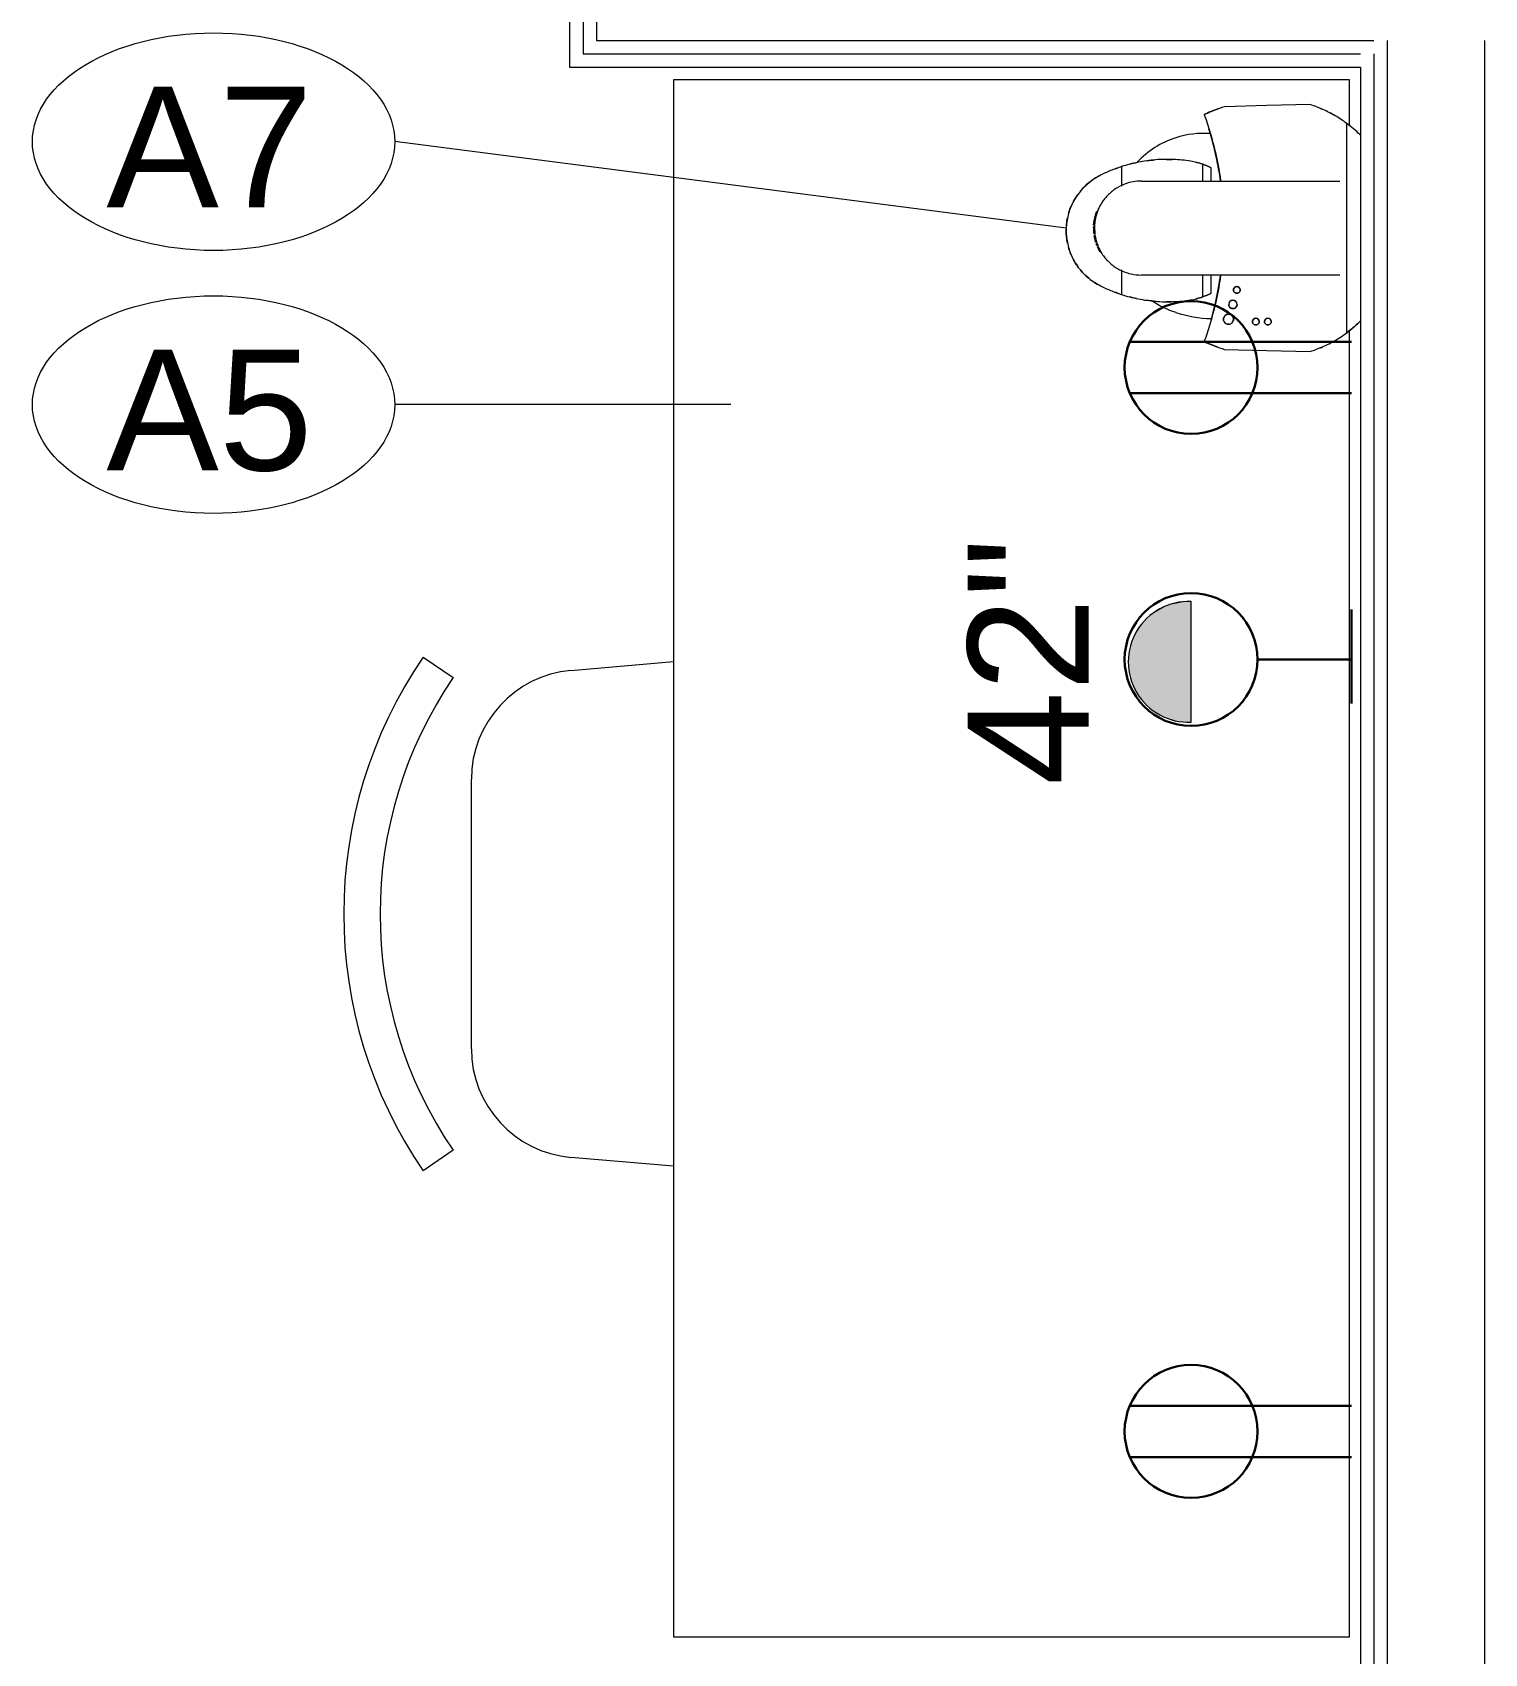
# Model space of a CAD drawing. Header units: inches. Extents: x -1176 to 1507, y -2563 to 978.
# Drawn here: x 843.8 to 897.9, y 175.5 to 235.9 of the extents above; entities that cross this region are included whole.
import ezdxf

# ---------------------------------------------------------------- set-up
doc = ezdxf.new("R2010")
doc.units = ezdxf.units.IN
doc.header["$MEASUREMENT"] = 0
for name, color, linetype, lineweight in [('A-ANNO-NOTE', 131, 'Continuous', 40), ('A-WALL', 113, 'Continuous', 18), ('I-FURN', 30, 'Continuous', 9), ('I-WALL', 2, 'Continuous', 18), ('Q-CASE', 31, 'Continuous', 9), ('Q-SPCQ', 91, 'Continuous', 9), ('Q-SPCQ-IDEN', 132, 'Continuous', 9)]:
    doc.layers.add(name, color=color, linetype=linetype, lineweight=lineweight)
doc.styles.add('Arial', font='arial.ttf', dxfattribs={"height": 4.5})
doc.styles.add('Swis721 Lt BT', font='swissl.ttf', dxfattribs={"height": 4.5})

# ---------------------------------------------------------------- blocks, each defined once
blk = doc.blocks.new('F-Chairs - Side 01-6547429-2nd Floor Power _ Signal')
at = {"layer": 'I-FURN'}
for p, q in [((-9.066, 9.03), (-9.397, 12.843)), ((9.397, 12.843), (9.066, 9.03)), ((5.019, 5.319), (-5.019, 5.319)), ((-9.567, 3.524), (-8.802, 4.642)), ((8.802, 4.642), (9.567, 3.524))]:
    blk.add_line(p, q, dxfattribs=at)
for centre, radius, start, end in [((-5.019, 9.381), 4.063, 184.96974, 270), ((5.019, 9.381), 4.063, 270, 355.03026), ((0, 17.506), 15.588, 235.61966, 304.38034), ((0, 17.506), 16.942, 235.61966, 304.38034)]:
    blk.add_arc(centre, radius, start, end, dxfattribs=at)
blk = doc.blocks.new('Desk28 - Desk-6998060-2nd Floor Power _ Signal')
at = {"layer": 'Q-CASE'}
for p, q in [((2229.539, 493.829), (2227.833, 493.829)), ((2227.833, 493.829), (2227.833, 468.641)), ((2285.816, 493.829), (2237.167, 493.829)), ((2285.816, 468.641), (2285.816, 493.829)), ((2227.833, 468.641), (2285.816, 468.641))]:
    blk.add_line(p, q, dxfattribs=at)
blk = doc.blocks.new('Keurig_Coffee_Maker_18764 - Keurig_Coffee_Maker_18764-7512143-2nd Floor Power _ Signal')
at = {"layer": 'Q-SPCQ'}
for p, q in [((3.9, 4.573), (-3.9, 4.573)), ((-1.75, -3.077), (-1.75, 4.312)), ((1.75, 4.312), (1.75, -3.077)), ((-1.75, -0.472), (-2.238, -0.472)), ((2.422, -0.472), (1.75, -0.472)), ((-1.75, -0.792), (-2.379, -0.792)), ((2.563, -0.792), (1.75, -0.792)), ((-2.289, -3.819), (-1.561, -3.819)), ((1.561, -3.819), (2.473, -3.819)), ((-0.602, -4.718), (-0.611, -4.748)), ((-0.602, -4.718), (-0.611, -4.748)), ((-0.602, -4.718), (-0.611, -4.748)), ((-0.611, -4.748), (-0.527, -4.773)), ((-0.527, -4.773), (-0.611, -4.748)), ((-0.611, -4.748), (-0.527, -4.773)), ((-0.527, -4.773), (-0.611, -4.748)), ((-0.611, -4.748), (-0.527, -4.773)), ((-0.527, -4.773), (-0.611, -4.748)), ((-0.602, -4.718), (-0.519, -4.743)), ((-0.519, -4.743), (-0.602, -4.718)), ((-0.602, -4.718), (-0.519, -4.743)), ((-0.519, -4.743), (-0.602, -4.718)), ((-0.602, -4.718), (-0.519, -4.743)), ((-0.519, -4.743), (-0.602, -4.718)), ((-0.527, -4.773), (-0.519, -4.743)), ((-0.527, -4.773), (-0.519, -4.743)), ((-0.527, -4.773), (-0.519, -4.743)), ((-0.505, -4.747), (-0.514, -4.777)), ((-0.435, -4.8), (-0.514, -4.777)), ((-0.505, -4.747), (-0.426, -4.77)), ((-0.435, -4.8), (-0.426, -4.77)), ((-0.36, -4.821), (-0.435, -4.8)), ((-0.426, -4.77), (-0.352, -4.791)), ((-0.352, -4.791), (-0.36, -4.821)), ((-0.301, -4.799), (-0.305, -4.83)), ((-0.109, -4.854), (-0.305, -4.83)), ((-0.301, -4.799), (-0.105, -4.823)), ((-0.105, -4.823), (-0.109, -4.854)), ((-0.042, -4.825), (0.029, -4.821)), ((-0.042, -4.825), (-0.041, -4.856)), ((0.029, -4.821), (0.125, -4.816)), ((0.125, -4.816), (0.029, -4.821)), ((0.031, -4.852), (0.029, -4.821)), ((0.125, -4.816), (0.196, -4.812)), ((0.125, -4.816), (0.126, -4.847)), ((0.196, -4.812), (0.198, -4.844)), ((0.274, -4.804), (0.298, -4.798)), ((0.281, -4.834), (0.274, -4.804)), ((0.435, -4.799), (0.281, -4.834)), ((0.339, -4.789), (0.428, -4.769)), ((0.428, -4.769), (0.495, -4.754)), ((0.502, -4.784), (0.435, -4.799)), ((0.438, -4.799), (0.439, -4.798)), ((0.439, -4.798), (0.438, -4.799)), ((0.441, -4.766), (0.448, -4.796)), ((0.465, -4.76), (0.517, -4.748)), ((0.495, -4.754), (0.465, -4.76)), ((0.465, -4.76), (0.472, -4.791)), ((0.524, -4.779), (0.472, -4.791)), ((0.472, -4.791), (0.502, -4.784)), ((0.502, -4.784), (0.495, -4.754)), ((0.495, -4.754), (0.495, -4.754)), ((0.495, -4.754), (0.502, -4.784)), ((0.495, -4.754), (0.502, -4.784)), ((0.505, -4.783), (0.498, -4.753)), ((0.502, -4.784), (0.502, -4.784)), ((0.517, -4.748), (0.524, -4.779)), ((0.57, -4.729), (0.636, -4.704)), ((0.57, -4.729), (0.581, -4.758)), ((0.647, -4.734), (0.581, -4.758)), ((0.647, -4.734), (0.636, -4.704)), ((0.696, -4.68), (0.745, -4.656)), ((0.739, -4.659), (0.696, -4.68)), ((0.696, -4.68), (0.71, -4.708)), ((0.759, -4.683), (0.71, -4.708)), ((0.71, -4.708), (0.753, -4.687)), ((0.745, -4.656), (0.888, -4.584)), ((0.902, -4.612), (0.759, -4.683)), ((0.888, -4.584), (0.902, -4.612)), ((0.894, -4.581), (0.908, -4.609)), ((0.031, -4.852), (-0.041, -4.856)), ((0.031, -4.852), (0.126, -4.847)), ((0.126, -4.847), (0.031, -4.852)), ((0.198, -4.844), (0.126, -4.847))]:
    blk.add_line(p, q, dxfattribs=at)
at = {"layer": 'Q-SPCQ', "flags": 128}
for points in [[(-4.597, 3.214), (-4.564, 1.592), (-4.518, 0.022)], [(4.518, 0.022), (4.564, 1.592), (4.597, 3.214)]]:
    blk.add_lwpolyline(points, dxfattribs=at)
at = {"layer": 'Q-SPCQ'}
for centre, radius, start, end in [((-0.025, 1.684), 4.833, 138.95428, 140.60167), ((3.483, 1.636), 0.125, 90, 270), ((3.483, 1.188), 0.125, 90, 270), ((3.483, 1.636), 0.125, 270, 90), ((3.483, 1.188), 0.125, 270, 90), ((2.304, 0.48), 0.125, 90, 270), ((2.304, 0.48), 0.125, 270, 90), ((2.842, 0.335), 0.156, 90, 270), ((2.842, 0.335), 0.156, 270, 90), ((3.397, 0.168), 0.187, 90, 270), ((3.397, 0.168), 0.187, 270, 90), ((0, -12.505), 12.505, 102.80729, 107.21968), ((-0.112, -0.744), 3.417, 176.03684, 197.97491), ((0, -12.505), 12.505, 98.07498, 106.24045), ((0, -12.505), 12.505, 98.05127, 100.9739), ((0, -12.505), 12.505, 74.57206, 81.92107), ((-1.507, -0.291), 4.884, 342.02509, 357.92663), ((-0.112, -0.744), 3.417, 197.97491, 226.78495), ((-0.112, -0.744), 3.417, 326.01839, 342.02509)]:
    blk.add_arc(centre, radius, start, end, dxfattribs=at)
for points, knots in [([(-3.458, 5.086), (-3.466, 5.078), (-3.622, 4.919), (-3.769, 4.748), (-3.9, 4.573)], [0.8495904, 0.8495904, 0.8495904, 0.8495904, 0.8571429, 1, 1, 1, 1]), ([(3.855, 4.632), (3.838, 4.655), (3.746, 4.772), (3.647, 4.883), (3.564, 4.969)], [0.3739159, 0.3739159, 0.3739159, 0.3739159, 0.4, 0.5097654, 0.5097654, 0.5097654, 0.5097654]), ([(-4.285, 3.961), (-4.262, 4.005), (-4.235, 4.057), (-4.205, 4.107), (-4.2, 4.116)], [0.3713401, 0.3713401, 0.3713401, 0.3713401, 0.5, 0.5248828, 0.5248828, 0.5248828, 0.5248828]), ([(-4.2, 4.116), (-4.205, 4.108), (-4.234, 4.057), (-4.261, 4.004), (-4.282, 3.96)], [0.4751172, 0.4751172, 0.4751172, 0.4751172, 0.5, 0.6286599, 0.6286599, 0.6286599, 0.6286599]), ([(3.483, 1.063), (3.475, 1.063), (3.46, 1.064), (3.439, 1.07), (3.418, 1.08), (3.4, 1.093), (3.385, 1.108), (3.369, 1.132), (3.356, 1.17), (3.357, 1.211), (3.37, 1.245), (3.385, 1.267), (3.404, 1.287), (3.436, 1.307), (3.463, 1.313), (3.483, 1.313)], [0, 0, 0, 0, 0.055556, 0.111111, 0.166667, 0.222222, 0.277778, 0.333333, 0.444444, 0.583333, 0.652778, 0.722222, 0.791667, 0.861111, 1, 1, 1, 1]), ([(3.483, 1.511), (3.475, 1.511), (3.46, 1.512), (3.439, 1.518), (3.419, 1.528), (3.401, 1.54), (3.385, 1.556), (3.369, 1.58), (3.357, 1.614), (3.357, 1.643), (3.359, 1.657)], [0, 0, 0, 0, 0.0555556, 0.1111111, 0.1666667, 0.2222222, 0.2777778, 0.3333333, 0.4444444, 0.5555556, 0.5555556, 0.5555556, 0.5555556]), ([(3.401, 1.73), (3.402, 1.732), (3.411, 1.739), (3.436, 1.754), (3.463, 1.76), (3.483, 1.761)], [0.7777778, 0.7777778, 0.7777778, 0.7777778, 0.7916667, 0.8611111, 1, 1, 1, 1]), ([(3.606, 1.657), (3.609, 1.639), (3.608, 1.612), (3.595, 1.578), (3.58, 1.556), (3.561, 1.537), (3.529, 1.517), (3.502, 1.511), (3.483, 1.511)], [0.4444444, 0.4444444, 0.4444444, 0.4444444, 0.5833333, 0.6527778, 0.7222222, 0.7916667, 0.8611111, 1, 1, 1, 1]), ([(3.606, 1.209), (3.609, 1.191), (3.608, 1.165), (3.595, 1.131), (3.583, 1.112), (3.57, 1.099), (3.557, 1.087), (3.529, 1.069), (3.502, 1.063), (3.483, 1.063)], [0.4444444, 0.4444444, 0.4444444, 0.4444444, 0.5833333, 0.6527778, 0.7222222, 0.7569444, 0.7916667, 0.8611111, 1, 1, 1, 1]), ([(2.212, 0.395), (2.21, 0.397), (2.203, 0.404), (2.19, 0.424), (2.177, 0.462), (2.179, 0.502), (2.191, 0.536), (2.203, 0.555), (2.215, 0.568), (2.229, 0.58), (2.257, 0.598), (2.284, 0.604), (2.304, 0.605)], [0.2576204, 0.2576204, 0.2576204, 0.2576204, 0.2777778, 0.3333333, 0.4444444, 0.5833333, 0.6527778, 0.7222222, 0.7569444, 0.7916667, 0.8611111, 1, 1, 1, 1]), ([(2.304, 0.605), (2.312, 0.604), (2.327, 0.603), (2.348, 0.597), (2.365, 0.589), (2.377, 0.581), (2.389, 0.572), (2.401, 0.558), (2.418, 0.535), (2.43, 0.497), (2.429, 0.456), (2.416, 0.423), (2.404, 0.404), (2.392, 0.391), (2.378, 0.379), (2.35, 0.361), (2.323, 0.355), (2.304, 0.355)], [0, 0, 0, 0, 0.055556, 0.111111, 0.166667, 0.194444, 0.222222, 0.277778, 0.333333, 0.444444, 0.583333, 0.652778, 0.722222, 0.756944, 0.791667, 0.861111, 1, 1, 1, 1]), ([(2.304, 0.355), (2.296, 0.355), (2.284, 0.356), (2.27, 0.359), (2.256, 0.364), (2.242, 0.37), (2.23, 0.378), (2.224, 0.383), (2.222, 0.385)], [0, 0, 0, 0, 0.0555556, 0.0833333, 0.1111111, 0.1666667, 0.1944444, 0.2222222, 0.2222222, 0.2222222, 0.2222222]), ([(2.787, 0.189), (2.778, 0.192), (2.765, 0.199), (2.75, 0.209), (2.735, 0.22), (2.72, 0.237), (2.7, 0.266), (2.683, 0.313), (2.685, 0.361), (2.695, 0.389), (2.698, 0.397)], [0.1111111, 0.1111111, 0.1111111, 0.1111111, 0.1666667, 0.1944444, 0.2222222, 0.2777778, 0.3333333, 0.4444444, 0.5833333, 0.6328428, 0.6328428, 0.6328428, 0.6328428]), ([(2.705, 0.411), (2.71, 0.419), (2.718, 0.431), (2.73, 0.445), (2.737, 0.451), (2.739, 0.453)], [0.6666667, 0.6666667, 0.6666667, 0.6666667, 0.7222222, 0.7569444, 0.7777778, 0.7777778, 0.7777778, 0.7777778]), ([(2.842, 0.492), (2.852, 0.491), (2.866, 0.49), (2.884, 0.486), (2.902, 0.48), (2.918, 0.472), (2.934, 0.462), (2.948, 0.45), (2.964, 0.434), (2.974, 0.419), (2.979, 0.411)], [0, 0, 0, 0, 0.0555556, 0.0833333, 0.1111111, 0.1666667, 0.1944444, 0.2222222, 0.2777778, 0.3333333, 0.3333333, 0.3333333, 0.3333333]), ([(2.945, 0.218), (2.943, 0.216), (2.937, 0.211), (2.925, 0.203), (2.905, 0.191), (2.878, 0.182), (2.854, 0.179), (2.842, 0.179)], [0.7777778, 0.7777778, 0.7777778, 0.7777778, 0.7916667, 0.8263889, 0.8611111, 0.9305556, 1, 1, 1, 1]), ([(2.986, 0.396), (2.99, 0.385), (3, 0.352), (2.998, 0.306), (2.986, 0.273), (2.979, 0.261), (2.978, 0.259)], [0.3671572, 0.3671572, 0.3671572, 0.3671572, 0.4444444, 0.5833333, 0.6527778, 0.6666667, 0.6666667, 0.6666667, 0.6666667]), ([(3.21, 0.175), (3.211, 0.188), (3.214, 0.215), (3.228, 0.253), (3.247, 0.281), (3.263, 0.299), (3.271, 0.307), (3.274, 0.309)], [0.5117541, 0.5117541, 0.5117541, 0.5117541, 0.5833333, 0.6527778, 0.7222222, 0.7569444, 0.7777778, 0.7777778, 0.7777778, 0.7777778]), ([(3.397, 0.356), (3.409, 0.356), (3.427, 0.354), (3.448, 0.349), (3.459, 0.346), (3.464, 0.344)], [0, 0, 0, 0, 0.0555556, 0.0833333, 0.1111111, 0.1111111, 0.1111111, 0.1111111]), ([(3.582, 0.199), (3.587, 0.173), (3.585, 0.134), (3.566, 0.083), (3.548, 0.056), (3.53, 0.035), (3.515, 0.022), (3.504, 0.014), (3.498, 0.01)], [0.4444444, 0.4444444, 0.4444444, 0.4444444, 0.5833333, 0.6527778, 0.7222222, 0.7569444, 0.7916667, 0.8262277, 0.8262277, 0.8262277, 0.8262277]), ([(3.521, 0.309), (3.529, 0.302), (3.544, 0.286), (3.563, 0.259), (3.572, 0.238), (3.575, 0.228)], [0.2222222, 0.2222222, 0.2222222, 0.2222222, 0.2777778, 0.3333333, 0.3930826, 0.3930826, 0.3930826, 0.3930826]), ([(-2.935, -0.349), (-2.615, -0.272), (-2.222, -0.193), (-1.824, -0.133), (-1.751, -0.123)], [0, 0, 0, 0, 0.1666667, 0.2038689, 0.2038689, 0.2038689, 0.2038689]), ([(-1.895, -0.144), (-1.951, -0.153), (-2.3, -0.209), (-2.646, -0.28), (-2.935, -0.349)], [0.8210261, 0.8210261, 0.8210261, 0.8210261, 0.85, 1, 1, 1, 1]), ([(-2.238, -0.472), (-2.238, -0.472), (-2.238, -0.473), (-2.243, -0.481), (-2.249, -0.494), (-2.256, -0.508), (-2.266, -0.527), (-2.278, -0.55), (-2.286, -0.568), (-2.291, -0.579), (-2.298, -0.595), (-2.31, -0.621), (-2.328, -0.66), (-2.35, -0.716), (-2.367, -0.761), (-2.379, -0.792)], [0.5262054, 0.5262054, 0.5262054, 0.5262054, 0.5555556, 0.6111111, 0.6388889, 0.6666667, 0.7083333, 0.75, 0.7708333, 0.78125, 0.7916667, 0.8333333, 0.875, 0.9166667, 1, 1, 1, 1]), ([(1.751, -0.123), (1.824, -0.133), (2.222, -0.193), (2.615, -0.272), (2.935, -0.349)], [0.7961218, 0.7961218, 0.7961218, 0.7961218, 0.8333333, 1, 1, 1, 1]), ([(2.563, -0.792), (2.555, -0.771), (2.54, -0.731), (2.521, -0.683), (2.506, -0.647), (2.495, -0.622), (2.484, -0.598), (2.474, -0.576), (2.464, -0.555), (2.455, -0.536), (2.447, -0.52), (2.44, -0.506), (2.434, -0.494), (2.427, -0.481), (2.423, -0.473), (2.422, -0.472), (2.422, -0.472)], [0, 0, 0, 0, 0.0555556, 0.1111111, 0.1388889, 0.1666667, 0.1944444, 0.2222222, 0.25, 0.2777778, 0.3055556, 0.3333333, 0.3611111, 0.3888889, 0.4444444, 0.4737946, 0.4737946, 0.4737946, 0.4737946]), ([(3.397, -0.019), (3.386, -0.019), (3.368, -0.017), (3.347, -0.012), (3.336, -0.009), (3.331, -0.007)], [0, 0, 0, 0, 0.0555556, 0.0833333, 0.1111111, 0.1111111, 0.1111111, 0.1111111]), ([(3.442, -0.014), (3.441, -0.014), (3.427, -0.017), (3.412, -0.019), (3.397, -0.019)], [0.92827136, 0.92827136, 0.92827136, 0.92827136, 0.93055556, 1, 1, 1, 1]), ([(-2.399, -0.852), (-2.392, -0.83), (-2.377, -0.788), (-2.359, -0.737), (-2.343, -0.699), (-2.336, -0.681), (-2.332, -0.672)], [0, 0, 0, 0, 0.0555556, 0.1111111, 0.1388889, 0.1661222, 0.1661222, 0.1661222, 0.1661222]), ([(2.516, -0.672), (2.52, -0.681), (2.528, -0.699), (2.543, -0.737), (2.562, -0.788), (2.576, -0.83), (2.584, -0.852)], [0.8338778, 0.8338778, 0.8338778, 0.8338778, 0.8611111, 0.8888889, 0.9444444, 1, 1, 1, 1]), ([(2.723, -2.588), (2.722, -2.601), (2.714, -2.69), (2.705, -2.779), (2.697, -2.856)], [0.38887206, 0.38887206, 0.38887206, 0.38887206, 0.4, 0.46606846, 0.46606846, 0.46606846, 0.46606846]), ([(-2.375, -3.525), (-2.394, -3.454), (-2.415, -3.365), (-2.436, -3.275), (-2.44, -3.256)], [0.3370694, 0.3370694, 0.3370694, 0.3370694, 0.4, 0.41654848, 0.41654848, 0.41654848, 0.41654848]), ([(-1.75, -3.077), (-1.749, -3.181), (-1.731, -3.384), (-1.656, -3.668), (-1.552, -3.896), (-1.446, -4.067), (-1.356, -4.186), (-1.256, -4.297), (-1.145, -4.403), (-1.024, -4.499), (-0.897, -4.582), (-0.762, -4.654), (-0.617, -4.716), (-0.466, -4.766), (-0.303, -4.804), (-0.121, -4.825), (0.081, -4.827), (0.278, -4.809), (0.466, -4.767), (0.654, -4.703), (0.832, -4.62), (0.993, -4.522), (1.145, -4.404), (1.283, -4.271), (1.402, -4.13), (1.507, -3.972), (1.624, -3.748), (1.721, -3.458), (1.749, -3.207), (1.75, -3.077)], [0, 0, 0, 0, 0.055556, 0.111111, 0.166667, 0.194444, 0.222222, 0.25, 0.277778, 0.305556, 0.333333, 0.361111, 0.388889, 0.416667, 0.444444, 0.479167, 0.513889, 0.548611, 0.583333, 0.618056, 0.652778, 0.6875, 0.722222, 0.756944, 0.791667, 0.826389, 0.861111, 0.930556, 1, 1, 1, 1]), ([(-2.208, -4.049), (-2.217, -4.026), (-2.23, -3.99), (-2.243, -3.954), (-2.247, -3.941)], [0.17849533, 0.17849533, 0.17849533, 0.17849533, 0.2, 0.21151409, 0.21151409, 0.21151409, 0.21151409]), ([(-1.372, -5.351), (-1.395, -5.331), (-1.511, -5.232), (-1.702, -5.032), (-1.84, -4.831), (-1.901, -4.724)], [0.2514335, 0.2514335, 0.2514335, 0.2514335, 0.3333333, 0.6666667, 1, 1, 1, 1]), ([(2.086, -4.724), (2.024, -4.831), (1.886, -5.032), (1.695, -5.232), (1.579, -5.332), (1.556, -5.351)], [0, 0, 0, 0, 0.3333333, 0.6666667, 0.7490333, 0.7490333, 0.7490333, 0.7490333]), ([(-0.537, -5.789), (-0.613, -5.768), (-0.715, -5.736), (-0.812, -5.69), (-0.837, -5.677)], [0.743068, 0.743068, 0.743068, 0.743068, 0.8333333, 0.8659614, 0.8659614, 0.8659614, 0.8659614]), ([(0.568, -5.827), (0.554, -5.83), (0.255, -5.891), (-0.067, -5.881), (-0.371, -5.831), (-0.385, -5.828)], [0.3169727, 0.3169727, 0.3169727, 0.3169727, 0.3333333, 0.6666667, 0.6832336, 0.6832336, 0.6832336, 0.6832336]), ([(1.023, -5.68), (0.997, -5.692), (0.898, -5.733), (0.796, -5.769), (0.72, -5.79)], [0.1342297, 0.1342297, 0.1342297, 0.1342297, 0.1666667, 0.2573673, 0.2573673, 0.2573673, 0.2573673])]:
    blk.add_open_spline(points, degree=3, knots=knots, dxfattribs=at)
for points in [[(3.9, 4.573), (3.761, 4.758), (3.612, 4.929), (3.454, 5.087)], [(3.566, 4.971), (3.668, 4.863), (3.763, 4.749), (3.853, 4.631)], [(-3.9, 4.573), (-4.003, 4.434), (-4.192, 4.149), (-4.426, 3.692), (-4.545, 3.375), (-4.597, 3.214)], [(4.597, 3.214), (4.545, 3.375), (4.426, 3.692), (4.192, 4.149), (4.003, 4.434), (3.9, 4.573)], [(-4.443, 3.627), (-4.451, 3.61), (-4.458, 3.592), (-4.466, 3.574)], [(-4.466, 3.574), (-4.458, 3.592), (-4.451, 3.61), (-4.443, 3.627)], [(4.466, 3.574), (4.459, 3.59), (4.452, 3.607), (4.445, 3.623)], [(4.445, 3.623), (4.452, 3.607), (4.459, 3.59), (4.466, 3.574)], [(3.483, 1.761), (3.49, 1.761), (3.505, 1.759), (3.526, 1.753), (3.546, 1.744), (3.564, 1.731), (3.58, 1.715), (3.588, 1.703), (3.591, 1.697)], [(3.483, 1.313), (3.49, 1.313), (3.505, 1.311), (3.527, 1.306), (3.547, 1.296), (3.565, 1.283), (3.58, 1.267), (3.588, 1.255), (3.592, 1.249)], [(-4.518, 0.022), (-4.478, -0.108), (-4.389, -0.365), (-4.286, -0.614), (-4.23, -0.737)], [(3.234, 0.077), (3.223, 0.096), (3.216, 0.116), (3.213, 0.137)], [(3.331, 0.344), (3.352, 0.351), (3.374, 0.355), (3.397, 0.356)], [(4.23, -0.737), (4.286, -0.614), (4.389, -0.365), (4.478, -0.108), (4.518, 0.022)], [(-4.437, -0.223), (-4.406, -0.31), (-4.341, -0.483), (-4.268, -0.653), (-4.23, -0.737)], [(-4.23, -0.737), (-4.268, -0.653), (-4.341, -0.483), (-4.406, -0.31), (-4.437, -0.223)], [(-4.23, -0.737), (-4.018, -0.661), (-3.591, -0.52), (-3.155, -0.402), (-2.935, -0.349)], [(-2.069, -0.172), (-1.984, -0.158), (-1.899, -0.146), (-1.813, -0.134)], [(2.935, -0.349), (2.579, -0.263), (2.221, -0.193), (1.86, -0.139)], [(1.9, -0.145), (2.247, -0.199), (2.592, -0.267), (2.935, -0.349)], [(2.935, -0.349), (3.155, -0.402), (3.591, -0.52), (4.018, -0.661), (4.23, -0.737)], [(4.23, -0.737), (4.268, -0.653), (4.341, -0.483), (4.406, -0.31), (4.437, -0.223)], [(4.437, -0.223), (4.406, -0.31), (4.341, -0.483), (4.268, -0.653), (4.23, -0.737)], [(-2.379, -0.792), (-2.405, -0.865), (-2.45, -1.013), (-2.482, -1.166), (-2.494, -1.244)], [(-2.455, -1.046), (-2.439, -0.98), (-2.42, -0.916), (-2.399, -0.852)], [(2.678, -1.244), (2.666, -1.166), (2.635, -1.013), (2.589, -0.865), (2.563, -0.792)], [(2.584, -0.852), (2.605, -0.916), (2.623, -0.98), (2.639, -1.046)], [(-2.494, -1.244), (-2.527, -1.457), (-2.569, -1.89), (-2.555, -2.549), (-2.464, -3.199), (-2.355, -3.615), (-2.289, -3.819)], [(2.473, -3.819), (2.54, -3.615), (2.648, -3.199), (2.74, -2.549), (2.753, -1.89), (2.712, -1.457), (2.678, -1.244)], [(-2.56, -2.146), (-2.561, -2.075), (-2.558, -2.005), (-2.553, -1.934)], [(2.742, -1.934), (2.744, -2.004), (2.745, -2.075), (2.743, -2.145)], [(-2.509, -2.854), (-2.521, -2.766), (-2.533, -2.677), (-2.542, -2.588)], [(2.623, -3.256), (2.604, -3.346), (2.585, -3.436), (2.561, -3.525)], [(-2.289, -3.819), (-2.244, -3.957), (-2.144, -4.228), (-2.024, -4.489), (-1.96, -4.616)], [(2.144, -4.616), (2.209, -4.489), (2.328, -4.228), (2.428, -3.957), (2.473, -3.819)], [(2.432, -3.941), (2.419, -3.977), (2.406, -4.012), (2.391, -4.048)], [(-1.96, -4.616), (-1.883, -4.768), (-1.701, -5.046), (-1.34, -5.4), (-0.909, -5.668), (-0.424, -5.838), (0.092, -5.896), (0.607, -5.838), (1.093, -5.669), (1.524, -5.401), (1.885, -5.047), (2.067, -4.768), (2.144, -4.616)], [(-1.901, -4.724), (-1.911, -4.707), (-1.931, -4.671), (-1.95, -4.635), (-1.96, -4.616)], [(2.144, -4.616), (2.135, -4.635), (2.116, -4.671), (2.096, -4.707), (2.086, -4.724)], [(-1.148, -5.514), (-1.189, -5.487), (-1.23, -5.46), (-1.269, -5.431)], [(1.453, -5.431), (1.414, -5.46), (1.374, -5.487), (1.332, -5.514)], [(-1.002, -5.6), (-1.052, -5.573), (-1.1, -5.544), (-1.148, -5.514)], [(1.332, -5.514), (1.284, -5.545), (1.236, -5.573), (1.186, -5.6)]]:
    blk.add_open_spline(points, degree=3, dxfattribs=at)
blk = doc.blocks.new('Appliance_Specialty Equipment Tag - Standard-3515593-2nd Floor Power _ Signal')
at = {"layer": 'Q-SPCQ-IDEN'}
blk.add_ellipse((-0.0499, 0.0037), major_axis=(-0.1406, 0), ratio=0.600473, dxfattribs=at)

msp = doc.modelspace()

# ---------------------------------------------------------------- hatches: boundary and pattern name
at = {"layer": 'A-ANNO-NOTE', "lineweight": 9}
for points in [[(884.672, 212.97), (886.796, 214.706), (886.094, 214.571)], [(886.796, 210.208), (886.796, 214.706), (884.672, 212.97)], [(884.672, 212.97), (886.094, 214.571), (884.986, 213.698)], [(884.986, 213.698), (886.094, 214.571), (885.348, 214.121)], [(885.408, 214.174), (886.094, 214.571), (885.946, 214.512)], [(886.094, 214.571), (886.796, 214.706), (886.401, 214.659)], [(886.796, 210.208), (886.955, 214.705), (886.796, 214.706)], [(886.796, 210.208), (886.955, 210.209), (886.955, 214.705)], [(884.63, 212.178), (884.672, 212.97), (884.616, 212.337)], [(884.714, 211.789), (884.672, 212.97), (884.63, 212.178)], [(886.796, 210.208), (884.672, 212.97), (884.943, 211.282)], [(884.943, 211.282), (884.672, 212.97), (884.714, 211.789)], [(886.796, 210.208), (884.943, 211.282), (885.874, 210.436)], [(885.874, 210.436), (884.943, 211.282), (885.348, 210.793)], [(886.796, 210.208), (885.874, 210.436), (886.479, 210.24)], [(886.479, 210.24), (885.874, 210.436), (886.17, 210.316)]]:
    msp.add_hatch(color=256, dxfattribs=at).paths.add_polyline_path(points, flags=0)

# ---------------------------------------------------------------- linework, layer by layer
at = {"layer": 'A-ANNO-NOTE', "lineweight": 30}
for p, q in [((892.936, 224.378), (884.673, 224.378)), ((892.936, 222.462), (884.673, 222.462)), ((892.936, 210.905), (892.936, 214.411)), ((892.936, 212.541), (889.43, 212.541)), ((892.936, 184.752), (884.673, 184.752)), ((892.936, 182.836), (884.673, 182.836))]:
    msp.add_line(p, q, dxfattribs=at)
at = {"layer": 'A-ANNO-NOTE', "lineweight": 9}
msp.add_line((886.955, 210.209), (886.955, 214.705), dxfattribs=at)
at = {"layer": 'A-ANNO-NOTE', "lineweight": 30}
for centre in [(886.955, 223.42), (886.955, 212.544), (886.955, 183.794)]:
    msp.add_circle(centre, 2.475, dxfattribs=at)
at = {"layer": 'A-ANNO-NOTE', "lineweight": 9}
msp.add_arc((886.863, 212.457), 2.25, 87.64269, 272.35731, dxfattribs=at)
at = {"layer": 'A-WALL'}
for p, q in [((864.304, 246.228), (864.304, 235.103)), ((864.804, 246.228), (864.804, 235.603)), ((864.804, 235.603), (893.763, 235.603)), ((894.263, 235.603), (894.263, 113.893)), ((897.888, 235.603), (897.888, 113.893)), ((864.304, 235.103), (893.263, 235.103)), ((893.763, 235.103), (893.763, 113.893))]:
    msp.add_line(p, q, dxfattribs=at)
at = {"layer": 'I-WALL'}
for p, q in [((863.804, 246.228), (863.804, 234.603)), ((863.804, 234.603), (893.263, 234.603)), ((893.263, 234.603), (893.263, 113.893))]:
    msp.add_line(p, q, dxfattribs=at)
at = {"layer": 'Q-SPCQ-IDEN'}
for p, q in [((882.302, 228.613), (857.293, 231.832)), ((869.804, 222.04), (857.293, 222.04))]:
    msp.add_line(p, q, dxfattribs=at)

# ---------------------------------------------------------------- block references
at = {"layer": 'I-FURN', "rotation": 270.0000000000006}
msp.add_blockref('F-Chairs - Side 01-6547429-2nd Floor Power _ Signal', (854.825, 203.067), dxfattribs=at)
at = {"layer": 'Q-CASE', "rotation": 270.0000000000001}
msp.add_blockref('Desk28 - Desk-6998060-2nd Floor Power _ Signal', (399.027, 2461.963), dxfattribs=at)
at = {"layer": 'Q-SPCQ', "rotation": 269.9999999999998}
msp.add_blockref('Keurig_Coffee_Maker_18764 - Keurig_Coffee_Maker_18764-7512143-2nd Floor Power _ Signal', (888.179, 228.613), dxfattribs=at)
at = {"layer": 'Q-SPCQ-IDEN', "xscale": 47.99999999999997, "yscale": 47.99999999999997, "zscale": 47.99999999999997}
for p in [(852.935, 231.653), (852.935, 221.86)]:
    msp.add_blockref('Appliance_Specialty Equipment Tag - Standard-3515593-2nd Floor Power _ Signal', p, dxfattribs=at)

# ---------------------------------------------------------------- texts
at = {"layer": 'A-ANNO-NOTE', "lineweight": 9, "insert": (878.634, 207.857), "char_height": 4.5, "width": 10.302, "attachment_point": 1, "rotation": 90, "style": 'Swis721 Lt BT'}
msp.add_mtext('42"', dxfattribs=at)
at = {"layer": 'Q-SPCQ-IDEN', "char_height": 4.5, "width": 9.393, "attachment_point": 1, "style": 'Arial'}
for s, insert in [('A7', (846.545, 233.881)), ('A5', (846.545, 224.088))]:
    msp.add_mtext(s, dxfattribs=dict(at, insert=insert))

doc.saveas('drawing.dxf')
